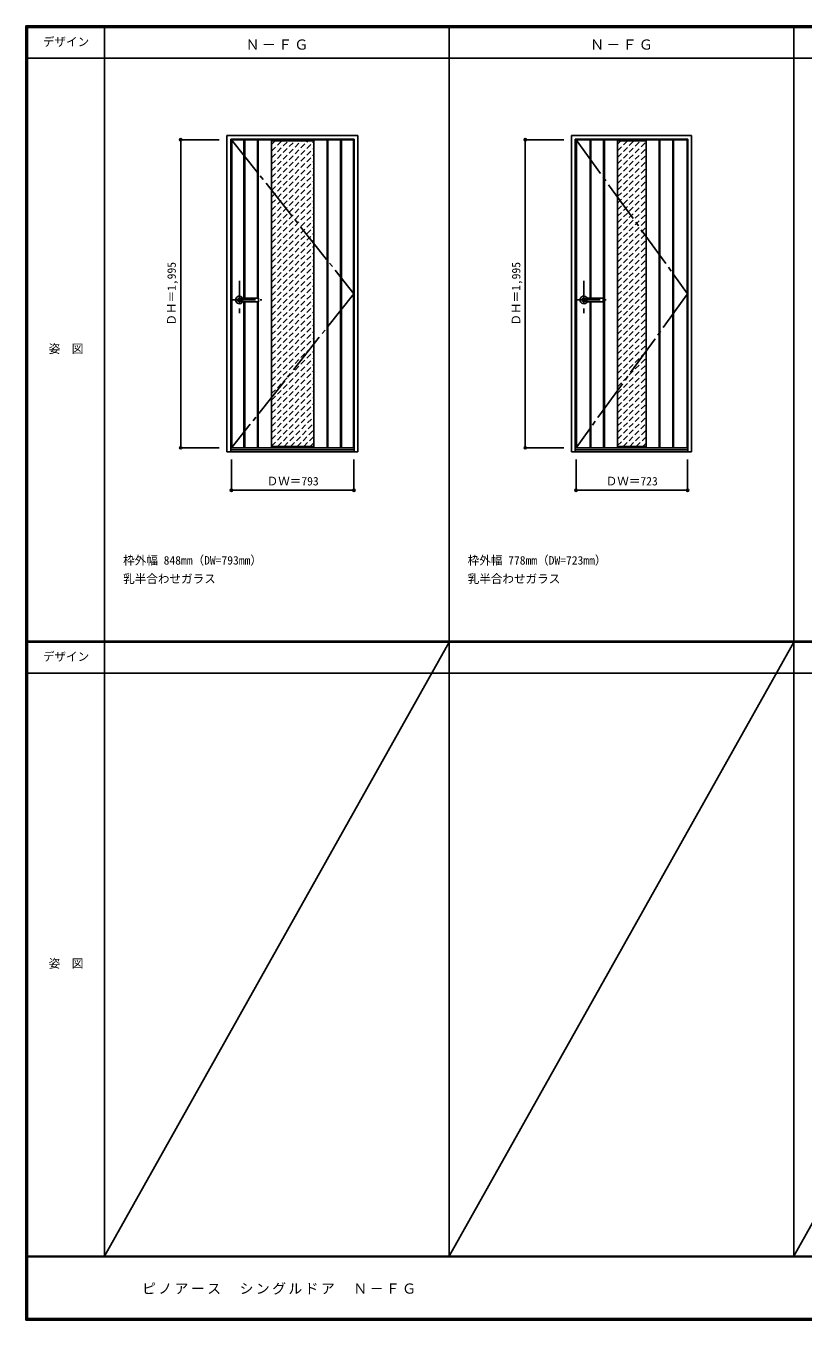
# Model space of a CAD drawing. Units: millimetres, scale not verified. Extents: x -6000 to 5700, y -4307 to 4175.
# Drawn here: x -6000 to -966, y -4205 to 4175 of the extents above; entities that cross this region are included whole.
import ezdxf
from ezdxf.enums import TextEntityAlignment as Align

# ---------------------------------------------------------------- set-up
doc = ezdxf.new("R2010")
doc.units = ezdxf.units.MM
doc.header["$LTSCALE"] = 30
doc.header["$PDMODE"] = 32
doc.header["$PDSIZE"] = 15
for name, pattern in [('CHAIN1', [8, 5, -1, 1, -1]), ('CHAIN2', [12, 9, -1, 1, -1]), ('DASHED1', [1.8, 1.2, -0.6])]:
    doc.linetypes.add(name, pattern=pattern)
for name, color, linetype in [('0-1_通り芯', 4, 'CHAIN1'), ('0-2_扉', 3, 'Continuous'), ('0-3_仕上げ', 3, 'Continuous'), ('0-4_枠', 3, 'Continuous'), ('0-5_レバー', 3, 'Continuous'), ('0-7_', 7, 'CHAIN2'), ('0-A_文字', 7, 'Continuous'), ('0-B_寸法', 7, 'Continuous'), ('0-C_ハッチ', 4, 'DASHED1'), ('F-1_枠', 6, 'Continuous'), ('F-A_文字', 7, 'Continuous')]:
    doc.layers.add(name, color=color, linetype=linetype)
doc.styles.add('ＭＳ ゴシック', font='')
doc.styles.get('ＭＳ ゴシック').set_extended_font_data('MS Gothic')

msp = doc.modelspace()

# ---------------------------------------------------------------- linework, layer by layer
at = {"layer": '0-1_通り芯'}
for p, q in [((-4617.4, 2524.5), (-4617.4, 2314.5)), ((-2385.8, 2524.5), (-2385.8, 2314.5)), ((-4662.4, 2400.5), (-4472.4, 2400.5)), ((-2430.8, 2400.5), (-2240.8, 2400.5))]:
    msp.add_line(p, q, dxfattribs=at)
at = {"layer": '0-2_扉'}
for p, q in [((-4668.4, 3438), (-3875.4, 3438)), ((-4668.4, 1443), (-4668.4, 3438)), ((-3875.4, 1443), (-3875.4, 3438)), ((-2436.8, 3438), (-1713.8, 3438)), ((-2436.8, 1443), (-2436.8, 3438)), ((-1713.8, 1443), (-1713.8, 3438)), ((-4668.4, 1443), (-3875.4, 1443)), ((-2436.8, 1443), (-1713.8, 1443))]:
    msp.add_line(p, q, dxfattribs=at)
at = {"layer": '0-3_仕上げ'}
for p, q in [((-4665.4, 1443), (-4665.4, 3438)), ((-4587.4, 2412), (-4587.4, 3438)), ((-4582.4, 2412), (-4582.4, 3438)), ((-4499.4, 2412), (-4499.4, 3438)), ((-4494.4, 2412), (-4494.4, 3438)), ((-4049.4, 1443), (-4049.4, 3438)), ((-4044.4, 1443), (-4044.4, 3438)), ((-3961.4, 1443), (-3961.4, 3438)), ((-3956.4, 1443), (-3956.4, 3438)), ((-3878.4, 1443), (-3878.4, 3438)), ((-2433.8, 1443), (-2433.8, 3438)), ((-2345.8, 3438), (-2345.8, 2412)), ((-2340.8, 3438), (-2340.8, 2412)), ((-2257.8, 3438), (-2257.8, 1443)), ((-2252.8, 3438), (-2252.8, 1443)), ((-1897.8, 3438), (-1897.8, 1443)), ((-1892.8, 3438), (-1892.8, 1443)), ((-1809.8, 3438), (-1809.8, 1443)), ((-1804.8, 3438), (-1804.8, 1443)), ((-1716.8, 1443), (-1716.8, 3438)), ((-4587.4, 1443), (-4587.4, 2389)), ((-4582.4, 1443), (-4582.4, 2389)), ((-4499.4, 1443), (-4499.4, 2389)), ((-4494.4, 1443), (-4494.4, 2389)), ((-2345.8, 2389), (-2345.8, 1443)), ((-2340.8, 2389), (-2340.8, 1443))]:
    msp.add_line(p, q, dxfattribs=at)
at = {"layer": '0-3_仕上げ', "color": 7}
for p, q in [((-4409.4, 1443), (-4409.4, 3438)), ((-4134.4, 1443), (-4134.4, 3438)), ((-2167.8, 3438), (-2167.8, 1443)), ((-1982.8, 3438), (-1982.8, 1443)), ((-4409.4, 3430), (-4134.4, 3430)), ((-2167.8, 3430), (-1982.8, 3430)), ((-4409.4, 1451), (-4134.4, 1451)), ((-2167.8, 1451), (-1982.8, 1451))]:
    msp.add_line(p, q, dxfattribs=at)
at = {"layer": '0-4_枠'}
for p, q in [((-4697.4, 3465), (-3849.4, 3465)), ((-4697.4, 1418), (-4697.4, 3465)), ((-4673.4, 3441), (-3873.4, 3441)), ((-4673.4, 1418), (-4673.4, 3441)), ((-3873.4, 1418), (-3873.4, 3441)), ((-3849.4, 1418), (-3849.4, 3465)), ((-2465.8, 3465), (-1687.8, 3465)), ((-2465.8, 1418), (-2465.8, 3465)), ((-2441.8, 3441), (-1711.8, 3441)), ((-2441.8, 1418), (-2441.8, 3441)), ((-1711.8, 1418), (-1711.8, 3441)), ((-1687.8, 1418), (-1687.8, 3465)), ((-4673.4, 1430), (-3873.4, 1430)), ((-2441.8, 1430), (-1711.8, 1430)), ((-4697.4, 1418), (-3849.4, 1418)), ((-2465.8, 1418), (-1687.8, 1418))]:
    msp.add_line(p, q, dxfattribs=at)
at = {"layer": '0-5_レバー'}
for p, q in [((-4617.4, 2410), (-4598.4, 2410)), ((-4617.4, 2391), (-4598.4, 2391)), ((-4598.4, 2411), (-4597.4, 2412)), ((-4598.4, 2390), (-4598.4, 2411)), ((-4598.4, 2390), (-4597.4, 2389)), ((-4597.4, 2412), (-4493.4, 2412)), ((-4493.4, 2389), (-4597.4, 2389)), ((-4492.4, 2411), (-4493.4, 2412)), ((-4492.4, 2390), (-4493.4, 2389)), ((-4492.4, 2390), (-4492.4, 2411)), ((-2385.8, 2410), (-2366.8, 2410)), ((-2385.8, 2391), (-2366.8, 2391)), ((-2366.8, 2411), (-2365.8, 2412)), ((-2366.8, 2390), (-2366.8, 2411)), ((-2366.8, 2390), (-2365.8, 2389)), ((-2365.8, 2412), (-2261.8, 2412)), ((-2261.8, 2389), (-2365.8, 2389)), ((-2260.8, 2411), (-2261.8, 2412)), ((-2260.8, 2390), (-2261.8, 2389)), ((-2260.8, 2390), (-2260.8, 2411))]:
    msp.add_line(p, q, dxfattribs=at)
at = {"layer": '0-5_レバー', "color": 4}
for p, q in [((-4597.4, 2389), (-4597.4, 2412)), ((-4493.4, 2412), (-4493.4, 2389)), ((-2365.8, 2389), (-2365.8, 2412)), ((-2261.8, 2412), (-2261.8, 2389))]:
    msp.add_line(p, q, dxfattribs=at)
for centre, radius, start, end in [((-4617.4, 2400.5), 24.55, 27.93255, 332.06745), ((-4617.4, 2400.5), 11, 59.72736, 300.27264), ((-2385.8, 2400.5), 24.55, 27.93255, 332.06745), ((-2385.8, 2400.5), 11, 59.72736, 300.27264)]:
    msp.add_arc(centre, radius, start, end, dxfattribs=at)
at = {"layer": '0-5_レバー'}
for centre in [(-4617.4, 2400.5), (-2385.8, 2400.5)]:
    msp.add_arc(centre, 9.5, 90, 270, dxfattribs=at)
at = {"layer": '0-7_'}
for p, q in [((-4668.4, 3438), (-3875.4, 2440.5)), ((-2436.8, 3438), (-1713.8, 2440.5)), ((-3875.4, 2440.5), (-4668.4, 1443)), ((-1713.8, 2440.5), (-2436.8, 1443))]:
    msp.add_line(p, q, dxfattribs=at)
at = {"layer": '0-B_寸法', "color": 4}
for p, q in [((-4997.4, 3438), (-4747.4, 3438)), ((-4997.4, 3438), (-4997.4, 1443)), ((-2765.8, 3438), (-2515.8, 3438)), ((-2765.8, 3438), (-2765.8, 1443)), ((-4997.4, 1443), (-4747.4, 1443)), ((-2765.8, 1443), (-2515.8, 1443)), ((-4668.4, 1168), (-4668.4, 1368)), ((-3875.4, 1168), (-3875.4, 1368)), ((-2436.8, 1168), (-2436.8, 1368)), ((-1713.8, 1168), (-1713.8, 1368)), ((-4668.4, 1168), (-3875.4, 1168)), ((-2436.8, 1168), (-1713.8, 1168))]:
    msp.add_line(p, q, dxfattribs=at)
at = {"layer": '0-B_寸法'}
for p in [(-4997.4, 3438), (-2765.8, 3438), (-4997.4, 1443), (-2765.8, 1443), (-4668.4, 1168), (-3875.4, 1168), (-2436.8, 1168), (-1713.8, 1168)]:
    msp.add_point(p, dxfattribs=at)
at = {"layer": '0-C_ハッチ'}
for p, q in [((-4409.4, 3193.95), (-4173.35, 3430)), ((-4409.4, 3236.38), (-4215.78, 3430)), ((-4409.4, 3278.81), (-4258.21, 3430)), ((-4409.4, 3321.23), (-4300.63, 3430)), ((-4409.4, 3363.66), (-4343.06, 3430)), ((-4409.4, 3406.09), (-4385.49, 3430)), ((-4409.4, 3151.53), (-4134.4, 3426.53)), ((-4409.4, 3109.1), (-4134.4, 3384.1)), ((-2167.8, 3281.38), (-2019.18, 3430)), ((-2167.8, 3323.81), (-2061.61, 3430)), ((-2167.8, 3366.23), (-2104.03, 3430)), ((-2167.8, 3408.66), (-2146.46, 3430)), ((-2167.8, 3238.95), (-1982.8, 3423.95)), ((-2167.8, 3196.53), (-1982.8, 3381.53)), ((-4409.4, 3066.68), (-4134.4, 3341.68)), ((-4409.4, 3024.25), (-4134.4, 3299.25)), ((-2167.8, 3154.1), (-1982.8, 3339.1)), ((-2167.8, 3111.68), (-1982.8, 3296.68)), ((-4409.4, 2981.82), (-4134.4, 3256.82)), ((-4409.4, 2939.4), (-4134.4, 3214.4)), ((-2167.8, 3069.25), (-1982.8, 3254.25)), ((-2167.8, 3026.82), (-1982.8, 3211.82)), ((-4409.4, 2896.97), (-4134.4, 3171.97)), ((-4409.4, 2854.54), (-4134.4, 3129.54)), ((-2167.8, 2984.4), (-1982.8, 3169.4)), ((-2167.8, 2941.97), (-1982.8, 3126.97)), ((-4409.4, 2812.12), (-4134.4, 3087.12)), ((-4409.4, 2769.69), (-4134.4, 3044.69)), ((-2167.8, 2899.54), (-1982.8, 3084.54)), ((-2167.8, 2857.12), (-1982.8, 3042.12)), ((-4409.4, 2727.26), (-4134.4, 3002.26)), ((-4409.4, 2684.84), (-4134.4, 2959.84)), ((-2167.8, 2814.69), (-1982.8, 2999.69)), ((-2167.8, 2772.26), (-1982.8, 2957.26)), ((-4409.4, 2642.41), (-4134.4, 2917.41)), ((-4409.4, 2599.98), (-4134.4, 2874.98)), ((-2167.8, 2729.84), (-1982.8, 2914.84)), ((-2167.8, 2687.41), (-1982.8, 2872.41)), ((-4409.4, 2557.56), (-4134.4, 2832.56)), ((-4409.4, 2515.13), (-4134.4, 2790.13)), ((-2167.8, 2644.98), (-1982.8, 2829.98)), ((-2167.8, 2602.56), (-1982.8, 2787.56)), ((-4409.4, 2472.71), (-4134.4, 2747.71)), ((-4409.4, 2430.28), (-4134.4, 2705.28)), ((-2167.8, 2560.13), (-1982.8, 2745.13)), ((-2167.8, 2517.71), (-1982.8, 2702.71)), ((-4409.4, 2387.85), (-4134.4, 2662.85)), ((-4409.4, 2345.43), (-4134.4, 2620.43)), ((-2167.8, 2475.28), (-1982.8, 2660.28)), ((-2167.8, 2432.85), (-1982.8, 2617.85)), ((-4409.4, 2303), (-4134.4, 2578)), ((-4409.4, 2260.57), (-4134.4, 2535.57)), ((-2167.8, 2390.43), (-1982.8, 2575.43)), ((-2167.8, 2348), (-1982.8, 2533)), ((-4409.4, 2218.15), (-4134.4, 2493.15)), ((-4409.4, 2175.72), (-4134.4, 2450.72)), ((-2167.8, 2305.57), (-1982.8, 2490.57)), ((-2167.8, 2263.15), (-1982.8, 2448.15)), ((-4409.4, 2133.29), (-4134.4, 2408.29)), ((-4409.4, 2090.87), (-4134.4, 2365.87)), ((-2167.8, 2220.72), (-1982.8, 2405.72)), ((-2167.8, 2178.29), (-1982.8, 2363.29)), ((-4409.4, 2048.44), (-4134.4, 2323.44)), ((-4409.4, 2006.02), (-4134.4, 2281.02)), ((-2167.8, 2135.87), (-1982.8, 2320.87)), ((-2167.8, 2093.44), (-1982.8, 2278.44)), ((-4409.4, 1963.59), (-4134.4, 2238.59)), ((-4409.4, 1921.16), (-4134.4, 2196.16)), ((-2167.8, 2051.02), (-1982.8, 2236.02)), ((-2167.8, 2008.59), (-1982.8, 2193.59)), ((-4409.4, 1878.74), (-4134.4, 2153.74)), ((-4409.4, 1836.31), (-4134.4, 2111.31)), ((-2167.8, 1966.16), (-1982.8, 2151.16)), ((-2167.8, 1923.74), (-1982.8, 2108.74)), ((-4409.4, 1793.88), (-4134.4, 2068.88)), ((-4409.4, 1751.46), (-4134.4, 2026.46)), ((-2167.8, 1881.31), (-1982.8, 2066.31)), ((-2167.8, 1838.88), (-1982.8, 2023.88)), ((-4409.4, 1709.03), (-4134.4, 1984.03)), ((-4409.4, 1666.6), (-4134.4, 1941.6)), ((-2167.8, 1796.46), (-1982.8, 1981.46)), ((-2167.8, 1754.03), (-1982.8, 1939.03)), ((-4409.4, 1624.18), (-4134.4, 1899.18)), ((-4409.4, 1581.75), (-4134.4, 1856.75)), ((-2167.8, 1711.6), (-1982.8, 1896.6)), ((-2167.8, 1669.18), (-1982.8, 1854.18)), ((-4409.4, 1539.32), (-4134.4, 1814.32)), ((-4409.4, 1496.9), (-4134.4, 1771.9)), ((-2167.8, 1626.75), (-1982.8, 1811.75)), ((-2167.8, 1584.32), (-1982.8, 1769.32)), ((-4409.4, 1454.47), (-4134.4, 1729.47)), ((-4370.45, 1451), (-4134.4, 1687.05)), ((-2167.8, 1541.9), (-1982.8, 1726.9)), ((-2167.8, 1499.47), (-1982.8, 1684.47)), ((-4328.02, 1451), (-4134.4, 1644.62)), ((-4285.59, 1451), (-4134.4, 1602.19)), ((-2167.8, 1457.05), (-1982.8, 1642.05)), ((-2131.42, 1451), (-1982.8, 1599.62)), ((-4243.17, 1451), (-4134.4, 1559.77)), ((-4200.74, 1451), (-4134.4, 1517.34)), ((-2088.99, 1451), (-1982.8, 1557.19)), ((-2046.57, 1451), (-1982.8, 1514.77)), ((-4158.31, 1451), (-4134.4, 1474.91)), ((-2004.14, 1451), (-1982.8, 1472.34))]:
    msp.add_line(p, q, dxfattribs=at)
at = {"layer": 'F-1_枠'}
for p, q in [((-6000, 4175), (5700, 4175)), ((-6000, 4175), (-6000, -4205)), ((-6000, 4170), (5700, 4170)), ((-6000, 4165), (5700, 4165)), ((-5995, 4175), (-5995, -4205)), ((-5990, 4175), (-5990, -4205)), ((-5490, 4175), (-5490, -3790)), ((-3258.4, 4175), (-3258.4, -3790)), ((-1026.8, 4175), (-1026.8, -3790)), ((-6000, 3965), (5700, 3965)), ((-6000, 190.5), (5700, 190.5)), ((-6000, 187.5), (5700, 187.5)), ((-6000, 184.5), (5700, 184.5)), ((-6000, -15.5), (5700, -15.5)), ((5700, -3790), (-6000, -3790)), ((5700, -3795), (-6000, -3795)), ((5700, -4195), (-6000, -4195)), ((5700, -4200), (-6000, -4200)), ((5700, -4205), (-6000, -4205))]:
    msp.add_line(p, q, dxfattribs=at)
at = {"layer": 'F-A_文字'}
for p, q in [((-3258.4, 184.5), (-5490, -3790)), ((-1026.8, 184.5), (-3258.4, -3790)), ((1204.8, 184.5), (-1026.8, -3790))]:
    msp.add_line(p, q, dxfattribs=at)

# ---------------------------------------------------------------- texts
at = {"layer": '0-A_文字', "style": 'ＭＳ ゴシック'}
for s, p in [('枠外幅 848mm（DW=793mm）', (-5370, 670.5)), ('枠外幅 778mm（DW=723mm）', (-3138.4, 670.5)), ('乳半合わせガラス', (-5370, 550.5)), ('乳半合わせガラス', (-3138.4, 550.5))]:
    msp.add_text(s, height=54.99, dxfattribs=at).set_placement(p, align=Align.BOTTOM_LEFT)
at = {"layer": '0-A_文字', "char_height": 65.98, "attachment_point": 7, "style": 'ＭＳ ゴシック'}
for insert in [(-4576.7, 4020), (-2345.1, 4020)]:
    msp.add_mtext('\\T1.17;Ｎ－ＦＧ', dxfattribs=dict(at, insert=insert))
at = {"layer": '0-B_寸法', "style": 'ＭＳ ゴシック'}
for p in [(-5012.4, 2234.25), (-2780.8, 2234.25)]:
    msp.add_text('ＤＨ＝1,995', height=54.99, rotation=90, dxfattribs=at).set_placement(p, align=Align.BOTTOM_LEFT)
for s, p in [('ＤＷ＝793', (-4440.65, 1183)), ('ＤＷ＝723', (-2244.55, 1183))]:
    msp.add_text(s, height=54.99, dxfattribs=at).set_placement(p, align=Align.BOTTOM_LEFT)
at = {"layer": 'F-A_文字', "style": 'ＭＳ ゴシック'}
for s, p in [('デザイン', (-5890, 4027.5)), ('姿\u3000図', (-5852.5, 2040.25)), ('デザイン', (-5890, 47)), ('姿\u3000図', (-5852.5, -1940.25))]:
    msp.add_text(s, height=54.99, dxfattribs=at).set_placement(p, align=Align.BOTTOM_LEFT)
at = {"layer": 'F-A_文字', "insert": (-5247.55, -4040), "char_height": 65.98, "attachment_point": 7, "style": 'ＭＳ ゴシック'}
msp.add_mtext('\\T1.17;ピノアース\u3000シングルドア\u3000Ｎ－ＦＧ', dxfattribs=at)

doc.saveas('drawing.dxf')
